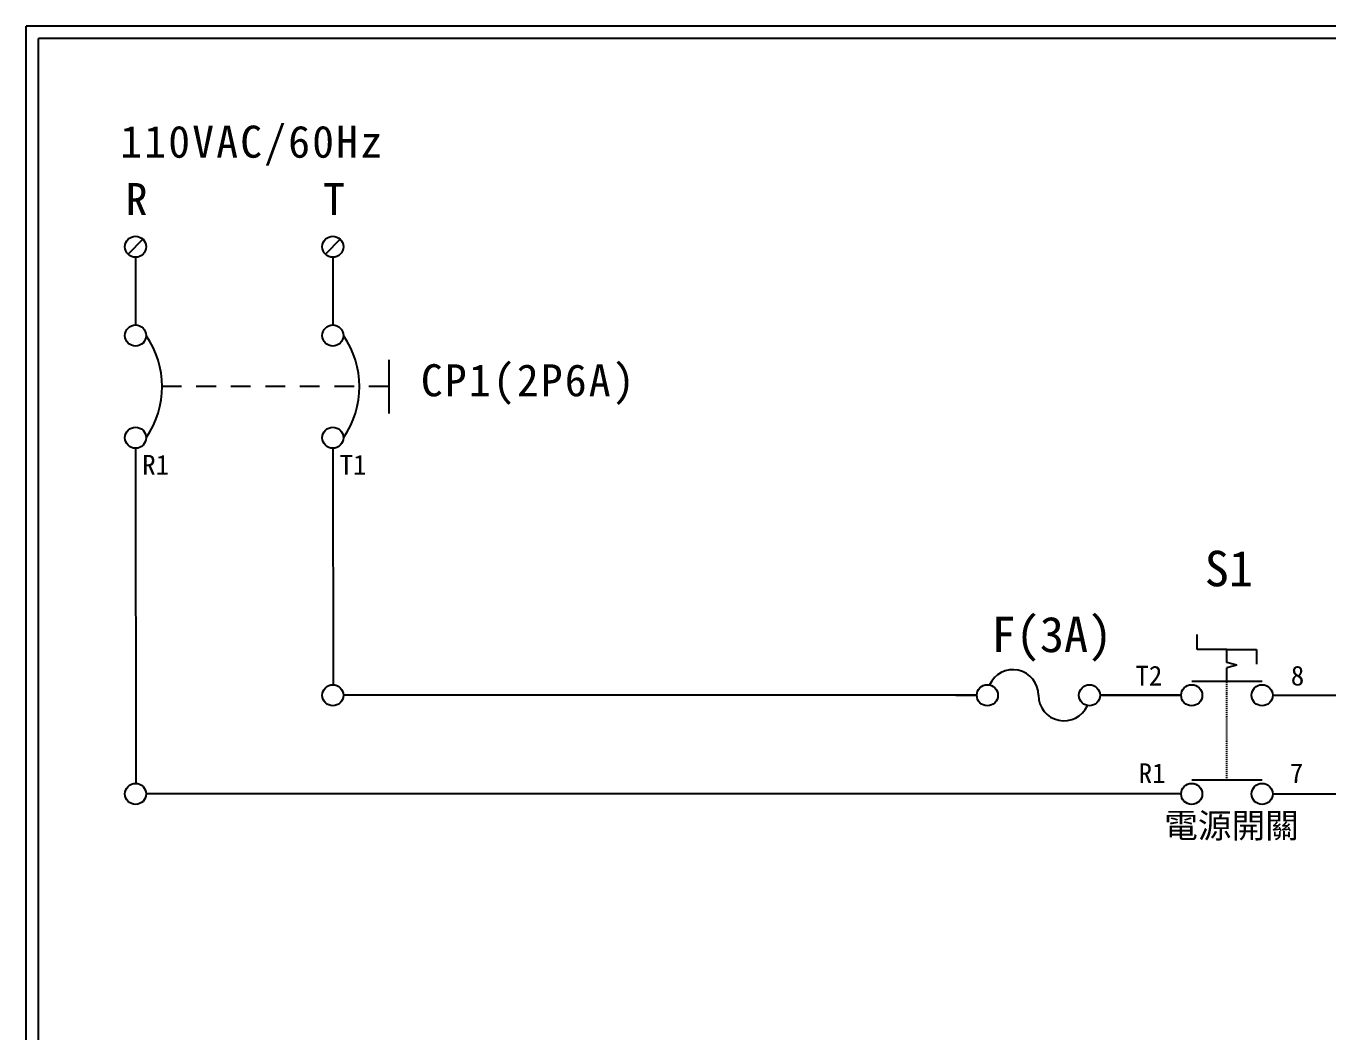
# Model space of a CAD drawing. Extents: x 10 to 297, y 3 to 207.
# Drawn here: x 10 to 142, y 105 to 207 of the extents above; entities that cross this region are included whole.
import ezdxf

# ---------------------------------------------------------------- set-up
doc = ezdxf.new("R2010")
doc.units = 0
doc.linetypes.add('DASHED', pattern=[0.2, 0.1, -0.1])
doc.linetypes.add('HIDDEN9', pattern=[3.5, 2, -1.5])
doc.layers.get('0').update_dxf_attribs({"linetype": 'CONTINUOUS'})
for name, color, linetype in [('7', 7, 'CONTINUOUS'), ('圖框層', 7, 'CONTINUOUS'), ('標尺寸層', 3, 'CONTINUOUS')]:
    doc.layers.add(name, color=color, linetype=linetype)
doc.styles.add('CNS', font='romanc.shx', dxfattribs={"bigfont": 'chineset.shx'})
doc.styles.add('STSL', font='kaiu.ttf')
doc.styles.add('標楷體', font='kaiu.ttf')

# ---------------------------------------------------------------- blocks, each defined once
blk = doc.blocks.new('FUSE')
at = {"color": 7}
for p, q in [((0, 0), (2.14, 0)), ((14.64, 0), (16.78, 0))]:
    blk.add_line(p, q, dxfattribs=at)
for centre in [(3.21, 0), (13.56, 0)]:
    blk.add_circle(centre, 1.07)
for centre, start, end in [((5.8, 0), 0, 156.116), ((10.98, 0), 180, 336.116)]:
    blk.add_arc(centre, 2.59, start, end, dxfattribs=at)

msp = doc.modelspace()

# ---------------------------------------------------------------- linework, layer by layer
at = {"color": 7}
for p, q in [((21.85, 185.35), (20.34, 183.83)), ((41.85, 185.35), (40.34, 183.83)), ((21.1, 164.1), (21.12, 130.19)), ((41.1, 164.1), (41.12, 140.19)), ((128.72, 143.77), (128.72, 145.27)), ((131.72, 143.77), (128.72, 143.77)), ((131.72, 143.77), (134.72, 143.77)), ((134.72, 143.77), (134.72, 142.27)), ((132.72, 142.16), (131.72, 142.43)), ((132.72, 142.16), (131.72, 141.89)), ((106.37, 139.12), (42.17, 139.12)), ((118.87, 139.12), (127.08, 139.12)), ((127.08, 139.12), (118.87, 139.12)), ((121.01, 139.12), (127.08, 139.12)), ((127.08, 129.12), (22.17, 129.12))]:
    msp.add_line(p, q, dxfattribs=at)
at = {"color": 7, "linetype": 'HIDDEN9'}
msp.add_line((46.76, 170.41), (23.79, 170.41), dxfattribs=at)
at = {"color": 7}
for centre in [(21.1, 184.59), (41.1, 184.59), (21.1, 175.59), (41.1, 175.59), (21.1, 165.23), (41.1, 165.23), (41.1, 139.12), (21.1, 129.12)]:
    msp.add_circle(centre, 1.07, dxfattribs=at)
for centre in [(14.74, 170.41), (34.74, 170.41)]:
    msp.add_arc(centre, 9.05, 325.1286, 34.8714, dxfattribs=at)
at = {"layer": '7', "color": 7}
for p, q in [((131.72, 142.43), (131.72, 143.77)), ((131.72, 140.55), (131.72, 141.89)), ((128.15, 140.55), (135.29, 140.55)), ((128.15, 130.55), (135.29, 130.55))]:
    msp.add_line(p, q, dxfattribs=at)
at = {"layer": '7', "color": 7, "linetype": 'DASHED'}
msp.add_line((131.72, 130.55), (131.72, 140.55), dxfattribs=at)
at = {"layer": '7', "color": 7}
for centre in [(128.15, 139.12), (135.29, 139.12), (128.15, 129.12), (135.29, 129.12)]:
    msp.add_circle(centre, 1.07, dxfattribs=at)
at = {"layer": '圖框層', "color": 7}
for p, q in [((297, 206.97), (10, 206.97)), ((10, 3), (10, 206.97)), ((295.75, 205.72), (11.25, 205.72)), ((11.25, 4.25), (11.25, 205.72))]:
    msp.add_line(p, q, dxfattribs=at)
at = {"layer": '標尺寸層', "color": 7}
for p, q in [((21.1, 183.52), (21.1, 176.66)), ((41.1, 183.52), (41.1, 176.66)), ((46.76, 173.14), (46.76, 167.68)), ((21.1, 164.16), (21.1, 164.1)), ((41.1, 164.16), (41.1, 164.1)), ((136.36, 139.12), (196.96, 139.12)), ((136.36, 129.12), (173.83, 129.12))]:
    msp.add_line(p, q, dxfattribs=at)

# ---------------------------------------------------------------- block references
at = {"color": 7}
msp.add_blockref('FUSE', (104.23, 139.12), dxfattribs=at)

# ---------------------------------------------------------------- texts
at = {"color": 7, "char_height": 3.25, "style": '標楷體'}
for s, insert, width, attachment_point in [('\\pt6.5;{\\T1.1;110VAC/60Hz}', (19.55, 196.87), 35.213, 1), ('\\pt6.5;{\\T1.1;R}', (20.1, 191.05), 2, 1), ('\\pt6.5;{\\T1.1;T}', (40.1, 191.05), 2, 1), ('\\pt6.5;{\\T1.1;CP1(2P6A)}', (60.96, 172.68), 24.6072, 2)]:
    msp.add_mtext(s, dxfattribs=dict(at, insert=insert, width=width, attachment_point=attachment_point))
at = {"layer": '圖框層', "color": 7, "style": 'STSL'}
for s, height, p in [('R1', 2, (21.78, 161.49)), ('T1', 2, (41.78, 161.49)), ('S1', 3.6, (129.48, 150.17)), ('F(3A)', 3.6, (107.86, 143.49)), ('T2', 2, (122.45, 140.11)), ('8', 2, (138.2, 140.11)), ('R1', 2, (122.78, 130.22)), ('7', 2, (138.1, 130.22))]:
    msp.add_text(s, height=height, dxfattribs=at).set_placement(p)
at = {"layer": '標尺寸層', "color": 7, "insert": (125.37, 127.16), "char_height": 2.5, "width": 14.0847, "attachment_point": 1, "style": 'CNS'}
msp.add_mtext('{\\fDFKai-SB|b0|i0|c136|p65;電源開關}', dxfattribs=at)

doc.saveas('drawing.dxf')
